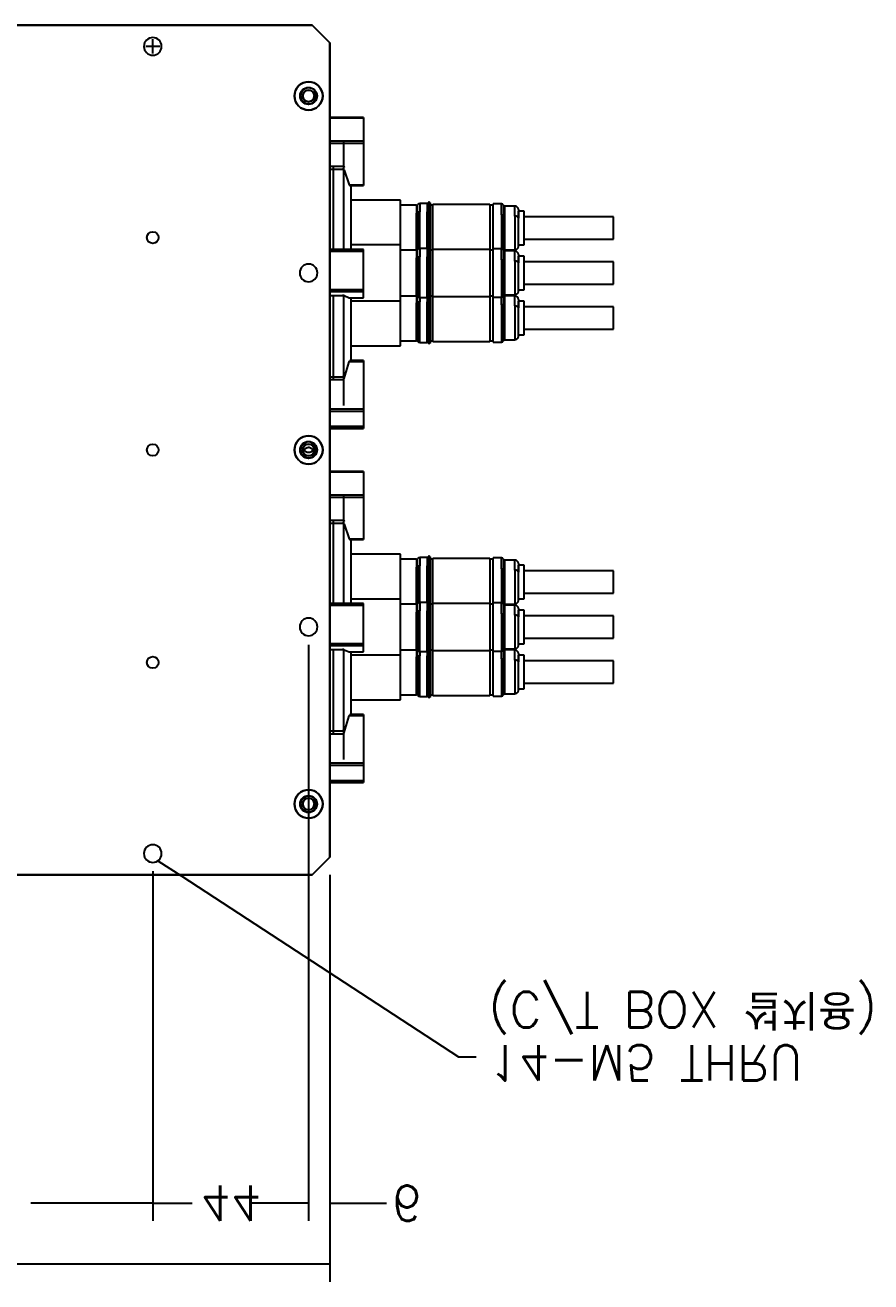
# Model space of a CAD drawing. Header units: millimetres. Extents: x -4251 to 2609, y -1673 to 4048.
# Drawn here: x -3641 to -3402.1, y 3484.8 to 3839.8 of the extents above; entities that cross this region are included whole.
import ezdxf
from ezdxf import colors
from ezdxf.entities.mleader import LeaderData, LeaderLine
from ezdxf.math import Vec2, Vec3

# ---------------------------------------------------------------- set-up
doc = ezdxf.new("R2010")
doc.units = ezdxf.units.MM
doc.linetypes.add('CENTER2', pattern=[28.575, 19.05, -3.175, 3.175, -3.175])
for name, color, linetype in [('00339', 7, 'Continuous'), ('02353_04', 7, 'Continuous'), ('02646_07', 7, 'Continuous'), ('02648', 7, 'Continuous'), ('03955_75', 7, 'Continuous'), ('14451', 7, 'Continuous'), ('53083_07', 7, 'Continuous'), ('Default', 7, 'Continuous'), ('TP1904-POOM-2000', 7, 'Continuous'), ('TP1904-POOM-5300', 7, 'Continuous')]:
    doc.layers.add(name, color=color, linetype=linetype)
doc.styles.add('SEACAD_romans_shx', font='SIMPLEX.SHX')
doc.styles.get("Standard").update_dxf_attribs({"font": 'ISOCP.SHX', "bigfont": 'WHGTXT.SHX'})

# ---------------------------------------------------------------- blocks, each defined once
blk = doc.blocks.new('_SE_FILLED')
at = {"color": 0}
blk.add_line((0, 0), (-1, 0), dxfattribs=at)
blk.add_solid([(0, 0), (-1, -0.1665), (-1, 0.1665), (0, 0)], dxfattribs=at)
blk = doc.blocks.new('A$C058F62A3')
at = {"layer": '14451', "color": 7, "linetype": 'Continuous'}
for p, q in [((187.44, 78.13), (187.44, 47.05)), ((184.4, 47.03), (184.4, 69.99)), ((184.4, 10.53), (184.4, 34.06)), ((187.44, 34.06), (187.44, 10.65)), ((187.44, -21.87), (187.44, -52.95)), ((184.4, -52.97), (184.4, -30.01)), ((184.4, -89.47), (184.4, -65.94)), ((187.44, -65.94), (187.44, -89.35))]:
    blk.add_line(p, q, dxfattribs=at)
at = {"layer": 'Default', "color": 1, "linetype": 'Continuous'}
for p, q in [((133.49, 109.66), (133.49, 208.41)), ((177.49, 45.66), (177.49, 208.41)), ((183.49, 110.66), (183.49, 208.41)), ((125.49, 203.41), (99.08, 203.41)), ((141.49, 203.41), (144.65, 203.41)), ((169.49, 203.41), (161.49, 203.41)), ((169.49, 203.41), (166.32, 203.41)), ((191.49, 203.41), (199.49, 203.41))]:
    blk.add_line(p, q, dxfattribs=at)
at = {"layer": 'Default', "color": 7, "linetype": 'CENTER2'}
for p, q in [((135.49, -123.34), (131.49, -123.34)), ((133.49, -121.34), (133.49, -125.34))]:
    blk.add_line(p, q, dxfattribs=at)
at = {"layer": 'TP1904-POOM-2000', "color": 7, "linetype": 'Continuous'}
for p, q in [((183.49, 69.99), (187.1, 69.99)), ((183.49, 47.03), (187.1, 47.03)), ((183.49, 10.53), (187.1, 10.53)), ((183.49, -30.01), (187.1, -30.01)), ((183.49, -52.97), (187.1, -52.97)), ((183.49, -89.47), (187.1, -89.47))]:
    blk.add_line(p, q, dxfattribs=at)
for centre, ratio, start_param, end_param in [((187.1, 69.59), 0.801368, 0.261799, 1.570796), ((187.1, 47.09), 0.117348, 4.712389, 6.021386), ((187.1, 10.98), 0.918716, 4.712389, 6.021386), ((187.1, -30.41), 0.801368, 0.261799, 1.570796), ((187.1, -52.91), 0.117348, 4.712389, 6.021386), ((187.1, -89.02), 0.918716, 4.712389, 6.021386)]:
    blk.add_ellipse(centre, major_axis=(0.5, 0), ratio=ratio, start_param=start_param, end_param=end_param, dxfattribs=at)
at = {"layer": 'TP1904-POOM-5300', "color": 7, "linetype": 'Continuous'}
for p, q in [((-271.51, 110.66), (178.49, 110.66)), ((183.49, 105.66), (178.49, 110.66)), ((183.49, 105.66), (183.49, -124.34)), ((176.8, -7.84), (175.81, -7.84)), ((179.16, -7.84), (178.17, -7.84)), ((176.8, -10.84), (175.81, -10.84)), ((179.16, -10.84), (178.17, -10.84)), ((178.49, -129.34), (183.49, -124.34)), ((178.49, -129.34), (-271.51, -129.34))]:
    blk.add_line(p, q, dxfattribs=at)
for centre, radius in [((133.49, 104.66), 2.5), ((177.49, 90.66), 4), ((177.49, 90.66), 2.25), ((177.49, 90.66), 1.65), ((177.49, 40.66), 2.5), ((177.49, -9.34), 4), ((177.49, -9.34), 2.25), ((177.49, -9.34), 1.65), ((177.49, -59.34), 2.5), ((177.49, -109.34), 4), ((177.49, -109.34), 2.25), ((177.49, -109.34), 1.65), ((133.49, -123.34), 2.5)]:
    blk.add_circle(centre, radius, dxfattribs=at)
blk.add_open_spline([(177.49, -10.1), (177.35, -10.1), (177.21, -10.07), (177.08, -10.03), (176.94, -9.99), (176.81, -9.93), (176.7, -9.84), (176.64, -9.79), (176.58, -9.73), (176.53, -9.66), (176.49, -9.61), (176.46, -9.55), (176.44, -9.49), (176.43, -9.44), (176.42, -9.39), (176.42, -9.34), (176.42, -9.27), (176.43, -9.21), (176.45, -9.16), (176.47, -9.1), (176.5, -9.05), (176.53, -9), (176.59, -8.92), (176.66, -8.86), (176.74, -8.8), (176.84, -8.73), (176.96, -8.67), (177.09, -8.63), (177.22, -8.6), (177.35, -8.58), (177.49, -8.58), (177.62, -8.58), (177.76, -8.6), (177.89, -8.64), (178.03, -8.68), (178.16, -8.74), (178.27, -8.83), (178.33, -8.88), (178.4, -8.94), (178.44, -9.01), (178.48, -9.06), (178.51, -9.12), (178.53, -9.18), (178.54, -9.23), (178.55, -9.28), (178.55, -9.34), (178.55, -9.4), (178.54, -9.46), (178.52, -9.52), (178.5, -9.57), (178.47, -9.63), (178.44, -9.67), (178.38, -9.75), (178.31, -9.82), (178.23, -9.87), (178.13, -9.94), (178.01, -10), (177.88, -10.04), (177.75, -10.08), (177.62, -10.1), (177.49, -10.1)], degree=3, knots=[0, 0, 0, 0, 0.071735, 0.071735, 0.071735, 0.145746, 0.145746, 0.145746, 0.189623, 0.189623, 0.189623, 0.223631, 0.223631, 0.223631, 0.25005, 0.25005, 0.25005, 0.281514, 0.281514, 0.281514, 0.312681, 0.312681, 0.312681, 0.361879, 0.361879, 0.361879, 0.430834, 0.430834, 0.430834, 0.500024, 0.500024, 0.500024, 0.571753, 0.571753, 0.571753, 0.645756, 0.645756, 0.645756, 0.689629, 0.689629, 0.689629, 0.723633, 0.723633, 0.723633, 0.75005, 0.75005, 0.75005, 0.781511, 0.781511, 0.781511, 0.812674, 0.812674, 0.812674, 0.861868, 0.861868, 0.861868, 0.930816, 0.930816, 0.930816, 1, 1, 1, 1], dxfattribs=at)
at = {"layer": 'Default', "color": 1, "xscale": 8, "yscale": 8, "zscale": 8}
for p in [(133.49, 203.41), (177.49, 203.41), (177.49, 203.41)]:
    blk.add_blockref('_SE_FILLED', p, dxfattribs=at)
at = {"layer": 'Default', "color": 1, "xscale": 8, "yscale": 8, "zscale": 8, "rotation": 180}
for p in [(133.49, 203.41), (183.49, 203.41)]:
    blk.add_blockref('_SE_FILLED', p, dxfattribs=at)
at = {"layer": 'Default', "color": 1, "char_height": 10, "attachment_point": 5, "style": 'SEACAD_romans_shx'}
for s, insert in [('\\A1;\\A1;44', (155.49, 203.41)), ('\\A1;\\A1;6', (205.08, 203.41))]:
    blk.add_mtext(s, dxfattribs=dict(at, insert=insert))
at = {"layer": 'Default', "color": 7, "linetype": 'Continuous'}
ml = blk.add_multileader_mtext('Standard', dxfattribs=at)
ml.set_content('{\\pxsm0.9;\\fromans|b1||i0||c0|p34;\\W1.;14-M5 THRU\\P(C/T BOX 설치용)\\P}', color=7)
ml.set_leader_properties()
ml.set_arrow_properties(name='_SE_FILLED')
ml.build(insert=Vec2(0, 0))
ml.multileader.update_dxf_attribs({"dogleg_length": 5, "arrow_head_size": 8})
ctx = ml.context
ctx.base_point, ctx.char_height, ctx.arrow_head_size, ctx.landing_gap_size, ctx.plane_origin = Vec3(224.79, 162.1), 10, 8, 3.5, Vec3(1005.35, -78.17)
notes = []
notes.append((ctx, [(0, (1, 1, 0), (219.79, 162.1), (1, 0), 5, [(0, [(134.95, 106.69)], 0, [])])]))
ctx.mtext.insert = Vec3(228.29, 168.76)
for ctx, leaders in notes:
    for number, flags, end, landing, length, lines in leaders:
        leader = LeaderData()
        leader.index, (leader.has_last_leader_line, leader.has_dogleg_vector, leader.attachment_direction) = number, flags
        leader.last_leader_point, leader.dogleg_vector, leader.dogleg_length = Vec3(end), Vec3(landing), length
        for number, points, colour, breaks in lines:
            line = LeaderLine()
            line.index, line.vertices, line.color, line.breaks = number, Vec3.list(points), colors.encode_raw_color(colour), breaks
            leader.lines.append(line)
        ctx.leaders.append(leader)

msp = doc.modelspace()

# ---------------------------------------------------------------- linework, layer by layer
at = {"layer": '00339', "color": 7, "linetype": 'Continuous'}
for p, q in [((-3530.4223, 3788.9434, 0), (-3534.9565, 3788.9434, 0)), ((-3530.4223, 3788.9434, 0), (-3530.4223, 3786.7219, 0)), ((-3530.1113, 3786.8274, 0), (-3530.1113, 3789.1042, 0)), ((-3529.4894, 3789.426, 0), (-3529.4894, 3787.0383, 0)), ((-3527.449, 3789.426, 0), (-3529.4894, 3789.426, 0)), ((-3527.449, 3789.426, 0), (-3527.449, 3787.0383, 0)), ((-3526.8721, 3789.8451, 0), (-3527.1796, 3789.5376, 0)), ((-3527.1796, 3787.1115, 0), (-3527.1796, 3789.5376, 0)), ((-3526.8721, 3749.7385, 0), (-3526.8721, 3789.8451, 0)), ((-3526.6026, 3789.5757, 0), (-3526.8721, 3789.8451, 0)), ((-3526.6026, 3789.5757, 0), (-3526.6026, 3750.0079, 0)), ((-3530.4223, 3776.2434, 0), (-3530.4223, 3786.7219, 0)), ((-3530.1113, 3786.8274, 0), (-3530.1113, 3776.4042, 0)), ((-3529.4894, 3776.726, 0), (-3529.4894, 3787.0383, 0)), ((-3527.449, 3776.726, 0), (-3527.449, 3787.0383, 0)), ((-3527.1796, 3787.1115, 0), (-3527.1796, 3776.8376, 0)), ((-3526.8721, 3777.1451, 0), (-3527.1796, 3776.8376, 0)), ((-3526.6026, 3776.8757, 0), (-3526.8721, 3777.1451, 0)), ((-3530.4223, 3776.2434, 0), (-3534.9565, 3776.2434, 0)), ((-3530.4223, 3776.2434, 0), (-3530.4223, 3774.0219, 0)), ((-3530.4223, 3763.3402, 0), (-3530.4223, 3774.0219, 0)), ((-3530.1113, 3774.1274, 0), (-3530.1113, 3776.4042, 0)), ((-3530.1113, 3774.1274, 0), (-3530.1113, 3763.1793, 0)), ((-3529.4894, 3776.726, 0), (-3529.4894, 3774.3383, 0)), ((-3527.449, 3776.726, 0), (-3529.4894, 3776.726, 0)), ((-3529.4894, 3762.8576, 0), (-3529.4894, 3774.3383, 0)), ((-3527.449, 3776.726, 0), (-3527.449, 3774.3383, 0)), ((-3527.449, 3762.8576, 0), (-3527.449, 3774.3383, 0)), ((-3527.1796, 3774.4115, 0), (-3527.1796, 3776.8376, 0)), ((-3527.1796, 3774.4115, 0), (-3527.1796, 3762.746, 0)), ((-3534.9565, 3763.3402, 0), (-3530.4223, 3763.3402, 0)), ((-3530.4223, 3763.3402, 0), (-3530.4223, 3761.3219, 0)), ((-3530.1113, 3761.4274, 0), (-3530.1113, 3763.7042, 0)), ((-3529.4894, 3762.8576, 0), (-3529.4894, 3761.6383, 0)), ((-3529.4894, 3762.8576, 0), (-3527.449, 3762.8576, 0)), ((-3527.449, 3762.8576, 0), (-3527.449, 3761.6383, 0)), ((-3527.1796, 3761.7115, 0), (-3527.1796, 3762.746, 0)), ((-3527.1796, 3762.746, 0), (-3526.8721, 3762.4385, 0)), ((-3530.4223, 3750.6402, 0), (-3530.4223, 3761.3219, 0)), ((-3530.1113, 3761.4274, 0), (-3530.1113, 3750.4793, 0)), ((-3529.4894, 3750.1576, 0), (-3529.4894, 3761.6383, 0)), ((-3527.449, 3750.1576, 0), (-3527.449, 3761.6383, 0)), ((-3527.1796, 3761.7115, 0), (-3527.1796, 3750.046, 0)), ((-3526.8721, 3762.4385, 0), (-3526.6026, 3762.7079, 0)), ((-3534.9565, 3750.6402, 0), (-3530.4223, 3750.6402, 0)), ((-3529.4894, 3750.1576, 0), (-3527.449, 3750.1576, 0)), ((-3527.1796, 3750.046, 0), (-3526.8721, 3749.7385, 0)), ((-3526.8721, 3749.7385, 0), (-3526.6026, 3750.0079, 0)), ((-3530.4223, 3688.9434, 0), (-3534.9565, 3688.9434, 0)), ((-3530.4223, 3688.9434, 0), (-3530.4223, 3686.7219, 0)), ((-3530.1113, 3686.8274, 0), (-3530.1113, 3689.1042, 0)), ((-3529.4894, 3689.426, 0), (-3529.4894, 3687.0383, 0)), ((-3527.449, 3689.426, 0), (-3529.4894, 3689.426, 0)), ((-3527.449, 3689.426, 0), (-3527.449, 3687.0383, 0)), ((-3526.8721, 3689.8451, 0), (-3527.1796, 3689.5376, 0)), ((-3527.1796, 3687.1115, 0), (-3527.1796, 3689.5376, 0)), ((-3526.8721, 3649.7385, 0), (-3526.8721, 3689.8451, 0)), ((-3526.6026, 3689.5757, 0), (-3526.8721, 3689.8451, 0)), ((-3526.6026, 3689.5757, 0), (-3526.6026, 3650.0079, 0)), ((-3530.4223, 3676.2434, 0), (-3530.4223, 3686.7219, 0)), ((-3530.1113, 3686.8274, 0), (-3530.1113, 3676.4042, 0)), ((-3529.4894, 3676.726, 0), (-3529.4894, 3687.0383, 0)), ((-3527.449, 3676.726, 0), (-3527.449, 3687.0383, 0)), ((-3527.1796, 3687.1115, 0), (-3527.1796, 3676.8376, 0)), ((-3530.4223, 3676.2434, 0), (-3534.9565, 3676.2434, 0)), ((-3530.4223, 3676.2434, 0), (-3530.4223, 3674.0219, 0)), ((-3530.4223, 3663.3402, 0), (-3530.4223, 3674.0219, 0)), ((-3530.1113, 3674.1274, 0), (-3530.1113, 3676.4042, 0)), ((-3530.1113, 3674.1274, 0), (-3530.1113, 3663.1793, 0)), ((-3529.4894, 3676.726, 0), (-3529.4894, 3674.3383, 0)), ((-3527.449, 3676.726, 0), (-3529.4894, 3676.726, 0)), ((-3529.4894, 3662.8576, 0), (-3529.4894, 3674.3383, 0)), ((-3527.449, 3676.726, 0), (-3527.449, 3674.3383, 0)), ((-3527.449, 3662.8576, 0), (-3527.449, 3674.3383, 0)), ((-3526.8721, 3677.1451, 0), (-3527.1796, 3676.8376, 0)), ((-3527.1796, 3674.4115, 0), (-3527.1796, 3676.8376, 0)), ((-3527.1796, 3674.4115, 0), (-3527.1796, 3662.746, 0)), ((-3526.6026, 3676.8757, 0), (-3526.8721, 3677.1451, 0)), ((-3534.9565, 3663.3402, 0), (-3530.4223, 3663.3402, 0)), ((-3530.4223, 3663.3402, 0), (-3530.4223, 3661.3219, 0)), ((-3530.1113, 3661.4274, 0), (-3530.1113, 3663.7042, 0)), ((-3530.4223, 3650.6402, 0), (-3530.4223, 3661.3219, 0)), ((-3530.1113, 3661.4274, 0), (-3530.1113, 3650.4793, 0)), ((-3529.4894, 3662.8576, 0), (-3529.4894, 3661.6383, 0)), ((-3529.4894, 3662.8576, 0), (-3527.449, 3662.8576, 0)), ((-3529.4894, 3650.1576, 0), (-3529.4894, 3661.6383, 0)), ((-3527.449, 3662.8576, 0), (-3527.449, 3661.6383, 0)), ((-3527.449, 3650.1576, 0), (-3527.449, 3661.6383, 0)), ((-3527.1796, 3661.7115, 0), (-3527.1796, 3662.746, 0)), ((-3527.1796, 3662.746, 0), (-3526.8721, 3662.4385, 0)), ((-3527.1796, 3661.7115, 0), (-3527.1796, 3650.046, 0)), ((-3526.8721, 3662.4385, 0), (-3526.6026, 3662.7079, 0)), ((-3534.9565, 3650.6402, 0), (-3530.4223, 3650.6402, 0)), ((-3529.4894, 3650.1576, 0), (-3527.449, 3650.1576, 0)), ((-3527.1796, 3650.046, 0), (-3526.8721, 3649.7385, 0)), ((-3526.8721, 3649.7385, 0), (-3526.6026, 3650.0079, 0))]:
    msp.add_line(p, q, dxfattribs=at)
for centre, radius, start, end in [((-3530.4223, 3789.3244, 0), 0.381, 270.000003, 324.705616), ((-3529.4894, 3788.664, 0), 0.762, 89.999999, 144.705614), ((-3527.449, 3789.807, 0), 0.381, 270.000003, 315.000019), ((-3530.4223, 3776.6244, 0), 0.381, 270.000003, 324.705616), ((-3529.4894, 3775.964, 0), 0.762, 89.999999, 144.705614), ((-3527.449, 3777.107, 0), 0.381, 270.000003, 315.000019), ((-3530.4223, 3762.9592, 0), 0.381, 35.294367, 89.999978), ((-3529.4894, 3763.6196, 0), 0.762, 215.294394, 270.000001), ((-3527.449, 3762.4766, 0), 0.381, 44.999966, 89.999975), ((-3530.4223, 3750.2592, 0), 0.381, 35.294367, 89.999978), ((-3529.4894, 3750.9196, 0), 0.762, 215.294394, 270.000001), ((-3527.449, 3749.7766, 0), 0.381, 44.999966, 89.999975), ((-3530.4223, 3689.3244, 0), 0.381, 270.000003, 324.705616), ((-3529.4894, 3688.664, 0), 0.762, 89.999999, 144.705614), ((-3527.449, 3689.807, 0), 0.381, 270.000003, 315.000019), ((-3530.4223, 3676.6244, 0), 0.381, 270.000003, 324.705616), ((-3529.4894, 3675.964, 0), 0.762, 89.999999, 144.705614), ((-3527.449, 3677.107, 0), 0.381, 270.000003, 315.000019), ((-3530.4223, 3662.9592, 0), 0.381, 35.294367, 89.999978), ((-3529.4894, 3663.6196, 0), 0.762, 215.294394, 270.000001), ((-3527.449, 3662.4766, 0), 0.381, 44.999966, 89.999975), ((-3530.4223, 3650.2592, 0), 0.381, 35.294367, 89.999978), ((-3529.4894, 3650.9196, 0), 0.762, 215.294394, 270.000001), ((-3527.449, 3649.7766, 0), 0.381, 44.999966, 89.999975)]:
    msp.add_arc(centre, radius, start, end, dxfattribs=at)
for centre, major_axis, start_param, end_param in [((-3530.4223, 3786.9717, 0), (0.381, 0), 4.71238892, 5.66718199), ((-3529.4894, 3786.5387, 0), (0.762, 0), 1.57079631, 2.52558895), ((-3527.449, 3787.2881, 0), (0.381, 0), 4.71238891, 5.49778736), ((-3530.4223, 3774.2717, 0), (0.381, 0), 4.71238892, 5.66718199), ((-3529.4894, 3773.8387, 0), (0.762, 0), 1.57079631, 2.52558895), ((-3527.449, 3774.5881, 0), (0.381, 0), 4.71238891, 5.49778736), ((-3530.4223, 3761.5717, 0), (0.381, 0), 4.71238892, 5.66718199), ((-3529.4894, 3761.1387, 0), (0.762, 0), 1.57079631, 2.52558895), ((-3527.449, 3761.8881, 0), (0.381, 0), 4.71238891, 5.49778736), ((-3530.4223, 3686.9717, 0), (0.381, 0), 4.71238892, 5.66718199), ((-3529.4894, 3686.5387, 0), (0.762, 0), 1.57079631, 2.52558895), ((-3527.449, 3687.2881, 0), (0.381, 0), 4.71238891, 5.49778736), ((-3530.4223, 3674.2717, 0), (0.381, 0), 4.71238892, 5.66718199), ((-3529.4894, 3673.8387, 0), (0.762, 0), 1.57079631, 2.52558895), ((-3527.449, 3674.5881, 0), (0.381, 0), 4.71238891, 5.49778736), ((-3530.4223, 3661.5717, 0), (0.381, 0), 4.71238892, 5.66718199), ((-3529.4894, 3661.1387, 0), (0.762, 0), 1.57079631, 2.52558895), ((-3527.449, 3661.8881, 0), (0.381, 0), 4.71238891, 5.49778736)]:
    msp.add_ellipse(centre, major_axis=major_axis, ratio=0.65566811, start_param=start_param, end_param=end_param, dxfattribs=at)
at = {"layer": '02353_04', "color": 7, "linetype": 'Continuous'}
for p, q in [((-3508.7691, 3750.2719, 0), (-3508.7691, 3789.3117, 0)), ((-3506.4512, 3789.3117, 0), (-3508.7691, 3789.3117, 0)), ((-3506.4512, 3786.1988, 0), (-3506.4512, 3789.3117, 0)), ((-3505.8694, 3788.931, 0), (-3505.8694, 3785.9919, 0)), ((-3505.5195, 3776.2815, 0), (-3505.5195, 3788.7021, 0)), ((-3502.6731, 3788.7021, 0), (-3505.5195, 3788.7021, 0)), ((-3502.6731, 3785.8674, 0), (-3502.6731, 3788.7021, 0)), ((-3501.6571, 3787.6861, 0), (-3501.6571, 3785.3152, 0)), ((-3506.4512, 3786.1988, 0), (-3506.4512, 3776.6117, 0)), ((-3505.8694, 3776.231, 0), (-3505.8694, 3785.9919, 0)), ((-3502.6731, 3785.8674, 0), (-3502.6731, 3776.2815, 0)), ((-3501.6571, 3777.2975, 0), (-3501.6571, 3785.3152, 0)), ((-3506.4512, 3776.6117, 0), (-3508.7691, 3776.6117, 0)), ((-3506.4512, 3773.4988, 0), (-3506.4512, 3776.6117, 0)), ((-3506.4512, 3773.4988, 0), (-3506.4512, 3762.9719, 0)), ((-3505.8694, 3776.231, 0), (-3505.8694, 3773.2919, 0)), ((-3505.5195, 3776.2815, 0), (-3502.6731, 3776.2815, 0)), ((-3505.5195, 3763.5815, 0), (-3505.5195, 3776.0021, 0)), ((-3502.6731, 3776.0021, 0), (-3505.5195, 3776.0021, 0)), ((-3502.6731, 3773.1674, 0), (-3502.6731, 3776.0021, 0)), ((-3501.6571, 3774.9861, 0), (-3501.6571, 3772.6152, 0)), ((-3505.8694, 3763.3525, 0), (-3505.8694, 3773.2919, 0)), ((-3502.6731, 3773.1674, 0), (-3502.6731, 3763.5815, 0)), ((-3501.6571, 3764.5975, 0), (-3501.6571, 3772.6152, 0)), ((-3508.7691, 3762.9719, 0), (-3506.4512, 3762.9719, 0)), ((-3506.4512, 3760.7988, 0), (-3506.4512, 3762.9719, 0)), ((-3505.8694, 3763.3525, 0), (-3505.8694, 3760.5919, 0)), ((-3505.5195, 3763.5815, 0), (-3502.6731, 3763.5815, 0)), ((-3505.5195, 3750.8815, 0), (-3505.5195, 3763.3021, 0)), ((-3502.6731, 3763.3021, 0), (-3505.5195, 3763.3021, 0)), ((-3502.6731, 3760.4674, 0), (-3502.6731, 3763.3021, 0)), ((-3506.4512, 3760.7988, 0), (-3506.4512, 3750.2719, 0)), ((-3505.8694, 3750.6525, 0), (-3505.8694, 3760.5919, 0)), ((-3502.6731, 3760.4674, 0), (-3502.6731, 3750.8815, 0)), ((-3501.6571, 3762.2861, 0), (-3501.6571, 3759.9152, 0)), ((-3501.6571, 3751.8975, 0), (-3501.6571, 3759.9152, 0)), ((-3508.7691, 3750.2719, 0), (-3506.4512, 3750.2719, 0)), ((-3505.5195, 3750.8815, 0), (-3502.6731, 3750.8815, 0)), ((-3508.7691, 3650.2719, 0), (-3508.7691, 3689.3117, 0)), ((-3506.4512, 3689.3117, 0), (-3508.7691, 3689.3117, 0)), ((-3506.4512, 3686.1988, 0), (-3506.4512, 3689.3117, 0)), ((-3505.8694, 3688.931, 0), (-3505.8694, 3685.9919, 0)), ((-3505.5195, 3676.2815, 0), (-3505.5195, 3688.7021, 0)), ((-3502.6731, 3688.7021, 0), (-3505.5195, 3688.7021, 0)), ((-3502.6731, 3685.8674, 0), (-3502.6731, 3688.7021, 0)), ((-3506.4512, 3686.1988, 0), (-3506.4512, 3676.6117, 0)), ((-3505.8694, 3676.231, 0), (-3505.8694, 3685.9919, 0)), ((-3502.6731, 3685.8674, 0), (-3502.6731, 3676.2815, 0)), ((-3501.6571, 3687.6861, 0), (-3501.6571, 3685.3152, 0)), ((-3501.6571, 3677.2975, 0), (-3501.6571, 3685.3152, 0)), ((-3506.4512, 3676.6117, 0), (-3508.7691, 3676.6117, 0)), ((-3506.4512, 3673.4988, 0), (-3506.4512, 3676.6117, 0)), ((-3505.8694, 3676.231, 0), (-3505.8694, 3673.2919, 0)), ((-3505.5195, 3676.2815, 0), (-3502.6731, 3676.2815, 0)), ((-3505.5195, 3663.5815, 0), (-3505.5195, 3676.0021, 0)), ((-3502.6731, 3676.0021, 0), (-3505.5195, 3676.0021, 0)), ((-3502.6731, 3673.1674, 0), (-3502.6731, 3676.0021, 0)), ((-3501.6571, 3674.9861, 0), (-3501.6571, 3672.6152, 0)), ((-3506.4512, 3673.4988, 0), (-3506.4512, 3662.9719, 0)), ((-3505.8694, 3663.3525, 0), (-3505.8694, 3673.2919, 0)), ((-3502.6731, 3673.1674, 0), (-3502.6731, 3663.5815, 0)), ((-3501.6571, 3664.5975, 0), (-3501.6571, 3672.6152, 0)), ((-3505.8694, 3663.3525, 0), (-3505.8694, 3660.5919, 0)), ((-3505.5195, 3663.5815, 0), (-3502.6731, 3663.5815, 0)), ((-3508.7691, 3662.9719, 0), (-3506.4512, 3662.9719, 0)), ((-3506.4512, 3660.7988, 0), (-3506.4512, 3662.9719, 0)), ((-3506.4512, 3660.7988, 0), (-3506.4512, 3650.2719, 0)), ((-3505.8694, 3650.6525, 0), (-3505.8694, 3660.5919, 0)), ((-3505.5195, 3650.8815, 0), (-3505.5195, 3663.3021, 0)), ((-3502.6731, 3663.3021, 0), (-3505.5195, 3663.3021, 0)), ((-3502.6731, 3660.4674, 0), (-3502.6731, 3663.3021, 0)), ((-3502.6731, 3660.4674, 0), (-3502.6731, 3650.8815, 0)), ((-3501.6571, 3662.2861, 0), (-3501.6571, 3659.9152, 0)), ((-3501.6571, 3651.8975, 0), (-3501.6571, 3659.9152, 0)), ((-3508.7691, 3650.2719, 0), (-3506.4512, 3650.2719, 0)), ((-3505.5195, 3650.8815, 0), (-3502.6731, 3650.8815, 0))]:
    msp.add_line(p, q, dxfattribs=at)
for centre, radius, start, end in [((-3506.4512, 3788.6767, 0), 0.635, 23.610951, 89.999999), ((-3505.5195, 3789.084, 0), 0.3819, 203.610944, 270), ((-3502.6731, 3787.6861, 0), 1.016, 0.000001, 90.000001), ((-3502.6731, 3777.2975, 0), 1.016, 269.999999, 359.999999), ((-3506.4512, 3775.9767, 0), 0.635, 23.610951, 89.999999), ((-3505.5195, 3776.384, 0), 0.3819, 203.610944, 270), ((-3505.5195, 3775.8996, 0), 0.3819, 90, 140.640355), ((-3502.6731, 3774.9861, 0), 1.016, 0.000001, 90.000001), ((-3506.4512, 3763.6069, 0), 0.635, 270.000001, 336.389055), ((-3505.5195, 3763.1996, 0), 0.3819, 90, 156.389046), ((-3505.5195, 3763.684, 0), 0.3819, 219.359645, 270), ((-3502.6731, 3764.5975, 0), 1.016, 269.999999, 359.999999), ((-3502.6731, 3762.2861, 0), 1.016, 0.000001, 90.000001), ((-3506.4512, 3750.9069, 0), 0.635, 270.000001, 336.389055), ((-3505.5195, 3750.4996, 0), 0.3819, 90, 156.389046), ((-3502.6731, 3751.8975, 0), 1.016, 269.999999, 359.999999), ((-3506.4512, 3688.6767, 0), 0.635, 23.610951, 89.999999), ((-3505.5195, 3689.084, 0), 0.3819, 203.610944, 270), ((-3502.6731, 3687.6861, 0), 1.016, 0.000001, 90.000001), ((-3506.4512, 3675.9767, 0), 0.635, 23.610951, 89.999999), ((-3505.5195, 3676.384, 0), 0.3819, 203.610944, 270), ((-3505.5195, 3675.8996, 0), 0.3819, 90, 140.640355), ((-3502.6731, 3677.2975, 0), 1.016, 269.999999, 359.999999), ((-3502.6731, 3674.9861, 0), 1.016, 0.000001, 90.000001), ((-3506.4512, 3663.6069, 0), 0.635, 270.000001, 336.389055), ((-3505.5195, 3663.1996, 0), 0.3819, 90, 156.389046), ((-3505.5195, 3663.684, 0), 0.3819, 219.359645, 270), ((-3502.6731, 3664.5975, 0), 1.016, 269.999999, 359.999999), ((-3502.6731, 3662.2861, 0), 1.016, 0.000001, 90.000001), ((-3506.4512, 3650.9069, 0), 0.635, 270.000001, 336.389055), ((-3505.5195, 3650.4996, 0), 0.3819, 90, 156.389046), ((-3502.6731, 3651.8975, 0), 1.016, 269.999999, 359.999999)]:
    msp.add_arc(centre, radius, start, end, dxfattribs=at)
for centre, major_axis, start_param, end_param in [((-3506.4512, 3785.8536, 0), (0.635, 0), 0.41208866, 1.57079631), ((-3502.6731, 3785.3152, 0), (1.016, 0), 0, 1.57079634), ((-3506.4512, 3773.1536, 0), (0.635, 0), 0.41208866, 1.57079631), ((-3502.6731, 3772.6152, 0), (1.016, 0), 0, 1.57079634), ((-3506.4512, 3760.4536, 0), (0.635, 0), 0.41208866, 1.57079631), ((-3502.6731, 3759.9152, 0), (1.016, 0), 0, 1.57079634), ((-3506.4512, 3685.8536, 0), (0.635, 0), 0.41208866, 1.57079631), ((-3502.6731, 3685.3152, 0), (1.016, 0), 0, 1.57079634), ((-3506.4512, 3673.1536, 0), (0.635, 0), 0.41208866, 1.57079631), ((-3502.6731, 3672.6152, 0), (1.016, 0), 0, 1.57079634), ((-3506.4512, 3660.4536, 0), (0.635, 0), 0.41208866, 1.57079631), ((-3502.6731, 3659.9152, 0), (1.016, 0), 0, 1.57079634)]:
    msp.add_ellipse(centre, major_axis=major_axis, ratio=0.54356024, start_param=start_param, end_param=end_param, dxfattribs=at)
at = {"layer": '02646_07', "color": 7, "linetype": 'Continuous'}
for p, q in [((-3501.6571, 3777.7293, 0), (-3501.6571, 3787.2543, 0)), ((-3500.0569, 3787.2543, 0), (-3501.6571, 3787.2543, 0)), ((-3500.0569, 3777.7293, 0), (-3500.0569, 3787.2543, 0)), ((-3501.6571, 3777.7293, 0), (-3500.0569, 3777.7293, 0)), ((-3501.6571, 3765.0293, 0), (-3501.6571, 3774.5543, 0)), ((-3500.0569, 3774.5543, 0), (-3501.6571, 3774.5543, 0)), ((-3500.0569, 3765.0293, 0), (-3500.0569, 3774.5543, 0)), ((-3501.6571, 3765.0293, 0), (-3500.0569, 3765.0293, 0)), ((-3501.6571, 3752.3293, 0), (-3501.6571, 3761.8543, 0)), ((-3500.0569, 3761.8543, 0), (-3501.6571, 3761.8543, 0)), ((-3500.0569, 3752.3293, 0), (-3500.0569, 3761.8543, 0)), ((-3501.6571, 3752.3293, 0), (-3500.0569, 3752.3293, 0)), ((-3501.6571, 3677.7293, 0), (-3501.6571, 3687.2543, 0)), ((-3500.0569, 3687.2543, 0), (-3501.6571, 3687.2543, 0)), ((-3500.0569, 3677.7293, 0), (-3500.0569, 3687.2543, 0)), ((-3501.6571, 3677.7293, 0), (-3500.0569, 3677.7293, 0)), ((-3501.6571, 3665.0293, 0), (-3501.6571, 3674.5543, 0)), ((-3500.0569, 3674.5543, 0), (-3501.6571, 3674.5543, 0)), ((-3500.0569, 3665.0293, 0), (-3500.0569, 3674.5543, 0)), ((-3501.6571, 3665.0293, 0), (-3500.0569, 3665.0293, 0)), ((-3501.6571, 3652.3293, 0), (-3501.6571, 3661.8543, 0)), ((-3500.0569, 3661.8543, 0), (-3501.6571, 3661.8543, 0)), ((-3500.0569, 3652.3293, 0), (-3500.0569, 3661.8543, 0)), ((-3501.6571, 3652.3293, 0), (-3500.0569, 3652.3293, 0))]:
    msp.add_line(p, q, dxfattribs=at)
at = {"layer": '02648', "color": 7, "linetype": 'Continuous'}
for p, q in [((-3525.8125, 3788.9688, 0), (-3526.6026, 3788.9688, 0)), ((-3525.8125, 3750.4624, 0), (-3525.8125, 3789.1212, 0)), ((-3509.7597, 3789.1212, 0), (-3525.8125, 3789.1212, 0)), ((-3509.7597, 3789.1212, 0), (-3509.7597, 3750.4624, 0)), ((-3508.7691, 3788.9688, 0), (-3509.7597, 3788.9688, 0)), ((-3525.8125, 3776.2688, 0), (-3526.6026, 3776.2688, 0)), ((-3509.7597, 3776.4212, 0), (-3525.8125, 3776.4212, 0)), ((-3508.7691, 3776.2688, 0), (-3509.7597, 3776.2688, 0)), ((-3526.6026, 3763.3148, 0), (-3525.8125, 3763.3148, 0)), ((-3525.8125, 3763.1624, 0), (-3509.7597, 3763.1624, 0)), ((-3509.7597, 3763.3148, 0), (-3508.7691, 3763.3148, 0)), ((-3526.6026, 3750.6148, 0), (-3525.8125, 3750.6148, 0)), ((-3525.8125, 3750.4624, 0), (-3509.7597, 3750.4624, 0)), ((-3509.7597, 3750.6148, 0), (-3508.7691, 3750.6148, 0)), ((-3525.8125, 3688.9688, 0), (-3526.6026, 3688.9688, 0)), ((-3525.8125, 3650.4624, 0), (-3525.8125, 3689.1212, 0)), ((-3509.7597, 3689.1212, 0), (-3525.8125, 3689.1212, 0)), ((-3509.7597, 3689.1212, 0), (-3509.7597, 3650.4624, 0)), ((-3508.7691, 3688.9688, 0), (-3509.7597, 3688.9688, 0)), ((-3525.8125, 3676.2688, 0), (-3526.6026, 3676.2688, 0)), ((-3509.7597, 3676.4212, 0), (-3525.8125, 3676.4212, 0)), ((-3508.7691, 3676.2688, 0), (-3509.7597, 3676.2688, 0)), ((-3526.6026, 3663.3148, 0), (-3525.8125, 3663.3148, 0)), ((-3525.8125, 3663.1624, 0), (-3509.7597, 3663.1624, 0)), ((-3509.7597, 3663.3148, 0), (-3508.7691, 3663.3148, 0)), ((-3526.6026, 3650.6148, 0), (-3525.8125, 3650.6148, 0)), ((-3525.8125, 3650.4624, 0), (-3509.7597, 3650.4624, 0)), ((-3509.7597, 3650.6148, 0), (-3508.7691, 3650.6148, 0))]:
    msp.add_line(p, q, dxfattribs=at)
at = {"layer": '03955_75', "color": 7, "linetype": 'Continuous'}
for p, q in [((-3474.746, 3785.6668, 0), (-3500.0569, 3785.6668, 0)), ((-3474.746, 3779.3168, 0), (-3474.746, 3785.6668, 0)), ((-3500.0569, 3779.3168, 0), (-3474.746, 3779.3168, 0)), ((-3474.746, 3772.9668, 0), (-3500.0569, 3772.9668, 0)), ((-3474.746, 3766.6168, 0), (-3474.746, 3772.9668, 0)), ((-3500.0569, 3766.6168, 0), (-3474.746, 3766.6168, 0)), ((-3474.746, 3760.2668, 0), (-3500.0569, 3760.2668, 0)), ((-3474.746, 3753.9168, 0), (-3474.746, 3760.2668, 0)), ((-3500.0569, 3753.9168, 0), (-3474.746, 3753.9168, 0)), ((-3474.746, 3685.6668, 0), (-3500.0569, 3685.6668, 0)), ((-3474.746, 3679.3168, 0), (-3474.746, 3685.6668, 0)), ((-3500.0569, 3679.3168, 0), (-3474.746, 3679.3168, 0)), ((-3474.746, 3672.9668, 0), (-3500.0569, 3672.9668, 0)), ((-3474.746, 3666.6168, 0), (-3474.746, 3672.9668, 0)), ((-3500.0569, 3666.6168, 0), (-3474.746, 3666.6168, 0)), ((-3474.746, 3660.2668, 0), (-3500.0569, 3660.2668, 0)), ((-3474.746, 3653.9168, 0), (-3474.746, 3660.2668, 0)), ((-3500.0569, 3653.9168, 0), (-3474.746, 3653.9168, 0))]:
    msp.add_line(p, q, dxfattribs=at)
at = {"layer": '14451', "color": 7, "linetype": 'Continuous'}
for p, q in [((-3550.9585, 3776.3992, 0), (-3550.9585, 3807.2568, 0)), ((-3554.0065, 3799.1215, 0), (-3554.0065, 3776.3992, 0)), ((-3548.9265, 3776.3992, 0), (-3548.9265, 3794.5131, 0)), ((-3554.0065, 3763.4225, 0), (-3554.0065, 3739.6532, 0)), ((-3550.9585, 3739.7786, 0), (-3550.9585, 3763.4065, 0)), ((-3548.9265, 3745.0705, 0), (-3548.9265, 3762.7736, 0)), ((-3550.9585, 3676.3992, 0), (-3550.9585, 3707.2568, 0)), ((-3554.0065, 3699.1215, 0), (-3554.0065, 3676.3992, 0)), ((-3548.9265, 3676.3992, 0), (-3548.9265, 3694.5131, 0)), ((-3554.0065, 3663.4225, 0), (-3554.0065, 3639.6532, 0)), ((-3550.9585, 3639.7786, 0), (-3550.9585, 3663.4065, 0)), ((-3548.9265, 3645.0705, 0), (-3548.9265, 3662.7736, 0))]:
    msp.add_line(p, q, dxfattribs=at)
at = {"layer": '53083_07', "color": 7, "linetype": 'Continuous'}
for p, q in [((-3534.9565, 3790.3912, 0), (-3548.9265, 3790.3912, 0)), ((-3534.9565, 3749.1924, 0), (-3534.9565, 3790.3912, 0)), ((-3534.9565, 3777.6912, 0), (-3548.9265, 3777.6912, 0)), ((-3548.9265, 3761.8924, 0), (-3534.9565, 3761.8924, 0)), ((-3548.9265, 3749.1924, 0), (-3534.9565, 3749.1924, 0)), ((-3534.9565, 3690.3912, 0), (-3548.9265, 3690.3912, 0)), ((-3534.9565, 3649.1924, 0), (-3534.9565, 3690.3912, 0)), ((-3534.9565, 3677.6912, 0), (-3548.9265, 3677.6912, 0)), ((-3548.9265, 3661.8924, 0), (-3534.9565, 3661.8924, 0)), ((-3548.9265, 3649.1924, 0), (-3534.9565, 3649.1924, 0))]:
    msp.add_line(p, q, dxfattribs=at)
at = {"layer": 'Default', "color": 1, "linetype": 'Continuous'}
for p, q in [((-3554.9181, 3599.7918, 0), (-3554.9181, 3484.8192, 0)), ((-3562.9181, 3489.8192, 0), (-3769.561, 3489.8192, 0))]:
    msp.add_line(p, q, dxfattribs=at)
at = {"layer": 'TP1904-POOM-2000', "color": 7, "linetype": 'Continuous'}
for p, q in [((-3545.4181, 3813.7128, 0), (-3554.9181, 3813.7128, 0)), ((-3554.9181, 3813.6135, 0), (-3545.4181, 3813.6135, 0)), ((-3545.4181, 3813.7128, 0), (-3545.4181, 3794.5131, 0)), ((-3545.4181, 3807.0336, 0), (-3554.9181, 3807.0336, 0)), ((-3545.4181, 3806.3338, 0), (-3554.9181, 3806.3338, 0)), ((-3554.9181, 3799.1215, 0), (-3551.3018, 3799.1215, 0)), ((-3550.8188, 3798.8245, 0), (-3549.4444, 3794.714, 0)), ((-3549.4444, 3794.714, 0), (-3545.4181, 3794.714, 0)), ((-3549.3371, 3794.5131, 0), (-3545.4181, 3794.5131, 0)), ((-3545.4181, 3776.3992, 0), (-3554.9181, 3776.3992, 0)), ((-3554.9181, 3775.9579, 0), (-3545.4181, 3775.9579, 0)), ((-3545.4181, 3762.7736, 0), (-3545.4181, 3776.3992, 0)), ((-3545.4181, 3765.0339, 0), (-3554.9181, 3765.0339, 0)), ((-3545.4181, 3764.4786, 0), (-3554.9181, 3764.4786, 0)), ((-3554.9181, 3763.4225, 0), (-3551.3018, 3763.4225, 0)), ((-3550.8188, 3763.379, 0), (-3549.4444, 3762.7771, 0)), ((-3549.4444, 3762.7771, 0), (-3545.4181, 3762.7771, 0)), ((-3549.4287, 3762.7736, 0), (-3545.4181, 3762.7736, 0)), ((-3545.4181, 3745.0087, 0), (-3549.3213, 3745.0087, 0)), ((-3545.4181, 3745.0705, 0), (-3548.9265, 3745.0705, 0)), ((-3545.4181, 3745.0705, 0), (-3545.4181, 3725.8708, 0)), ((-3550.8188, 3739.9937, 0), (-3549.4444, 3744.7062, 0)), ((-3545.4181, 3744.7062, 0), (-3549.4444, 3744.7062, 0)), ((-3554.9181, 3739.6532, 0), (-3551.3018, 3739.6532, 0)), ((-3554.9181, 3731.3848, 0), (-3545.4181, 3731.3848, 0)), ((-3554.9181, 3730.728, 0), (-3545.4181, 3730.728, 0)), ((-3545.4181, 3726.3839, 0), (-3554.9181, 3726.3839, 0)), ((-3554.9181, 3726.3432, 0), (-3545.4181, 3726.3432, 0)), ((-3554.9181, 3726.0717, 0), (-3545.4181, 3726.0717, 0)), ((-3554.9181, 3725.8708, 0), (-3545.4181, 3725.8708, 0)), ((-3545.4181, 3713.7128, 0), (-3554.9181, 3713.7128, 0)), ((-3554.9181, 3713.6135, 0), (-3545.4181, 3713.6135, 0)), ((-3545.4181, 3713.7128, 0), (-3545.4181, 3694.5131, 0)), ((-3545.4181, 3707.0336, 0), (-3554.9181, 3707.0336, 0)), ((-3545.4181, 3706.3338, 0), (-3554.9181, 3706.3338, 0)), ((-3554.9181, 3699.1215, 0), (-3551.3018, 3699.1215, 0)), ((-3550.8188, 3698.8245, 0), (-3549.4444, 3694.714, 0)), ((-3549.4444, 3694.714, 0), (-3545.4181, 3694.714, 0)), ((-3549.3371, 3694.5131, 0), (-3545.4181, 3694.5131, 0)), ((-3545.4181, 3676.3992, 0), (-3554.9181, 3676.3992, 0)), ((-3554.9181, 3675.9579, 0), (-3545.4181, 3675.9579, 0)), ((-3545.4181, 3662.7736, 0), (-3545.4181, 3676.3992, 0)), ((-3545.4181, 3665.0339, 0), (-3554.9181, 3665.0339, 0)), ((-3545.4181, 3664.4786, 0), (-3554.9181, 3664.4786, 0)), ((-3554.9181, 3663.4225, 0), (-3551.3018, 3663.4225, 0)), ((-3550.8188, 3663.379, 0), (-3549.4444, 3662.7771, 0)), ((-3549.4444, 3662.7771, 0), (-3545.4181, 3662.7771, 0)), ((-3549.4287, 3662.7736, 0), (-3545.4181, 3662.7736, 0)), ((-3550.8188, 3639.9937, 0), (-3549.4444, 3644.7062, 0)), ((-3545.4181, 3644.7062, 0), (-3549.4444, 3644.7062, 0)), ((-3545.4181, 3645.0087, 0), (-3549.3213, 3645.0087, 0)), ((-3545.4181, 3645.0705, 0), (-3548.9265, 3645.0705, 0)), ((-3545.4181, 3645.0705, 0), (-3545.4181, 3625.8708, 0)), ((-3554.9181, 3639.6532, 0), (-3551.3018, 3639.6532, 0)), ((-3554.9181, 3631.3848, 0), (-3545.4181, 3631.3848, 0)), ((-3554.9181, 3630.728, 0), (-3545.4181, 3630.728, 0)), ((-3545.4181, 3626.3839, 0), (-3554.9181, 3626.3839, 0)), ((-3554.9181, 3626.3432, 0), (-3545.4181, 3626.3432, 0)), ((-3554.9181, 3626.0717, 0), (-3545.4181, 3626.0717, 0)), ((-3554.9181, 3625.8708, 0), (-3545.4181, 3625.8708, 0))]:
    msp.add_line(p, q, dxfattribs=at)
for centre, major_axis, ratio, start_param, end_param in [((-3551.3018, 3798.7208, 0), (0.5, 0), 0.80136818, 0.26179939, 1.57079633), ((-3549.4444, 3795.0131, 0), (-0.11, 0.4997), 0.15304559, 2.17833713, 3.10791613), ((-3551.3018, 3763.3638, 0), (0.5, 0), 0.11734754, 0.26179939, 1.57079633), ((-3549.4444, 3744.5087, 0), (-0.1244, -0.4998), 0.09971148, 3.16639521, 4.33121131), ((-3551.3018, 3740.1126, 0), (0.5, 0), 0.91871573, 4.71238898, 6.02138592), ((-3551.3018, 3698.7208, 0), (-0.5, 0), 0.80136818, 3.40339204, 4.71238898), ((-3549.4444, 3695.0131, 0), (-0.11, 0.4997), 0.15304559, 2.17833713, 3.10791613), ((-3551.3018, 3663.3638, 0), (0.5, 0), 0.11734754, 0.26179939, 1.57079633), ((-3549.4444, 3644.5087, 0), (-0.1244, -0.4998), 0.09971148, 3.16639521, 4.33121131), ((-3551.3018, 3640.1126, 0), (0.5, 0), 0.91871573, 4.71238898, 6.02138592)]:
    msp.add_ellipse(centre, major_axis=major_axis, ratio=ratio, start_param=start_param, end_param=end_param, dxfattribs=at)
at = {"layer": 'TP1904-POOM-5300', "color": 7, "linetype": 'Continuous'}
for p, q in [((-4009.9181, 3839.7918, 0), (-3559.9181, 3839.7918, 0)), ((-3554.9181, 3834.7918, 0), (-3559.9181, 3839.7918, 0)), ((-3554.9181, 3834.7918, 0), (-3554.9181, 3604.7918, 0)), ((-3561.6055, 3721.2918, 0), (-3562.7916, 3721.2918, 0)), ((-3559.0446, 3721.2918, 0), (-3560.2307, 3721.2918, 0)), ((-3561.6055, 3718.2918, 0), (-3562.7916, 3718.2918, 0)), ((-3559.0446, 3718.2918, 0), (-3560.2307, 3718.2918, 0)), ((-3559.9181, 3599.7918, 0), (-3554.9181, 3604.7918, 0)), ((-3559.9181, 3599.7918, 0), (-4009.9181, 3599.7918, 0))]:
    msp.add_line(p, q, dxfattribs=at)
for centre, radius in [((-3560.9181, 3819.7918, 0), 4), ((-3560.9181, 3819.7918, 0), 2.4), ((-3560.9181, 3819.7918, 0), 1.65), ((-3604.9181, 3779.7918, 0), 1.65), ((-3560.9181, 3719.7918, 0), 4), ((-3604.9181, 3719.7918, 0), 1.65), ((-3560.9181, 3719.7918, 0), 2.4), ((-3560.9181, 3719.7918, 0), 1.65), ((-3604.9181, 3659.7918, 0), 1.65), ((-3560.9181, 3619.7918, 0), 4), ((-3560.9181, 3619.7918, 0), 2.4), ((-3560.9181, 3619.7918, 0), 1.65)]:
    msp.add_circle(centre, radius, dxfattribs=at)

# ---------------------------------------------------------------- block references
at = {"xscale": -1, "rotation": 180}
msp.add_blockref('A$C058F62A3', (-3738.4033, 3710.4559, 0), dxfattribs=at)
at = {"layer": 'Default', "color": 1, "xscale": 8, "yscale": 8, "zscale": 8}
msp.add_blockref('_SE_FILLED', (-3554.9181, 3489.8192, 0), dxfattribs=at)

doc.saveas('drawing.dxf')
